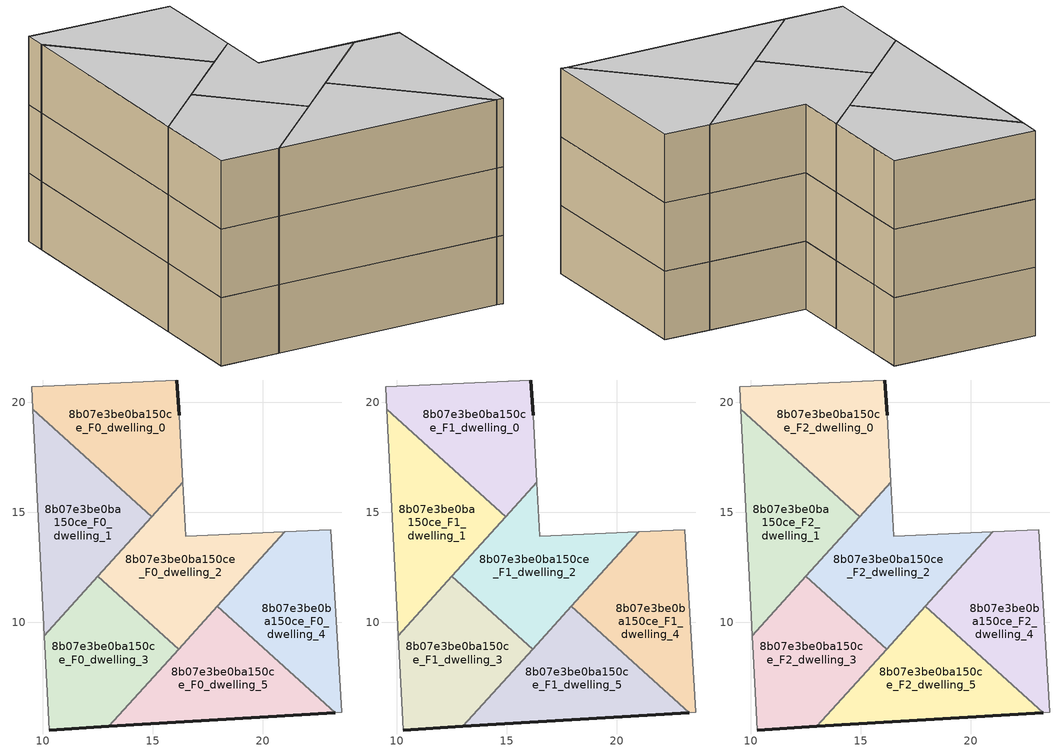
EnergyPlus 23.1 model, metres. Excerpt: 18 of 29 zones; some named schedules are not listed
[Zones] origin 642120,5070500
8b07e3be0ba150ce_F0_dwelling_0
 floor ground (EU_floor_Construction): 14.95,14.8 16.36,16.37 16.19,19.42 16.09,21.02 9.49,20.72 9.54,19.68 z0
 wall outside (EU_wall_Construction): 16.09,21.02 16.19,19.42 z0:3
 wall adiabatic (EU_wall_Construction): 9.54,19.68 9.49,20.72 16.09,21.02 / 16.19,19.42 16.36,16.37 z0:3
 wall to 8b07e3be0ba150ce_F0_dwelling_1 (EU_wall_Construction): 14.95,14.8 9.54,19.68 z0:3
 wall to 8b07e3be0ba150ce_F0_dwelling_2 (EU_wall_Construction): 16.36,16.37 14.95,14.8 z0:3
8b07e3be0ba150ce_F0_dwelling_1
 floor ground (EU_floor_Construction): 10.06,9.4 14.95,14.8 9.54,19.68 z0
 wall adiabatic (EU_wall_Construction): 10.06,9.4 9.54,19.68 z0:3
 wall to 8b07e3be0ba150ce_F0_dwelling_3 (EU_wall_Construction): 12.5,12.09 10.06,9.4 z0:3
 wall to 8b07e3be0ba150ce_F0_dwelling_2 (EU_wall_Construction): 14.95,14.8 12.5,12.09 z0:3
8b07e3be0ba150ce_F0_dwelling_2
 floor ground (EU_floor_Construction): 16.17,8.77 20.99,14.11 16.49,13.91 16.36,16.37 12.5,12.09 z0
 wall to 8b07e3be0ba150ce_F0_dwelling_3 (EU_wall_Construction): 16.17,8.77 12.5,12.09 z0:3
 wall adiabatic (EU_wall_Construction): 16.36,16.37 16.49,13.91 20.99,14.11 z0:3
 wall to 8b07e3be0ba150ce_F0_dwelling_4 (EU_wall_Construction): 20.99,14.11 17.93,10.72 z0:3
 wall to 8b07e3be0ba150ce_F0_dwelling_5 (EU_wall_Construction): 17.93,10.72 16.17,8.77 z0:3
8b07e3be0ba150ce_F0_dwelling_3
 floor ground (EU_floor_Construction): 13.01,5.27 16.17,8.77 12.5,12.09 10.06,9.4 10.28,5.11 z0
 wall outside (EU_wall_Construction): 13.01,5.27 10.28,5.11 z0:3
 wall adiabatic (EU_wall_Construction): 10.28,5.11 10.06,9.4 z0:3
 wall to 8b07e3be0ba150ce_F0_dwelling_5 (EU_wall_Construction): 16.17,8.77 13.01,5.27 z0:3
8b07e3be0ba150ce_F0_dwelling_4
 floor ground (EU_floor_Construction): 23.59,5.9 23.1,14.21 20.99,14.11 17.93,10.72 23.29,5.89 z0
 wall to 8b07e3be0ba150ce_F0_dwelling_5 (EU_wall_Construction): 23.29,5.89 17.93,10.72 z0:3
 wall adiabatic (EU_wall_Construction): 20.99,14.11 23.1,14.21 23.59,5.9 23.29,5.89 z0:3
8b07e3be0ba150ce_F0_dwelling_5
 floor ground (EU_floor_Construction): 23.29,5.89 17.93,10.72 13.01,5.27 z0
 wall outside (EU_wall_Construction): 23.29,5.89 13.01,5.27 z0:3
8b07e3be0ba150ce_F1_dwelling_0
 floor to 8b07e3be0ba150ce_F0_dwelling_0 (EU_floor_Construction): 14.95,14.8 16.36,16.37 16.19,19.42 16.09,21.02 9.49,20.72 9.54,19.68 z3
 wall outside (EU_wall_Construction): 16.09,21.02 16.19,19.42 z3:6
 wall adiabatic (EU_wall_Construction): 9.54,19.68 9.49,20.72 16.09,21.02 / 16.19,19.42 16.36,16.37 z3:6
 wall to 8b07e3be0ba150ce_F1_dwelling_1 (EU_wall_Construction): 14.95,14.8 9.54,19.68 z3:6
 wall to 8b07e3be0ba150ce_F1_dwelling_2 (EU_wall_Construction): 16.36,16.37 14.95,14.8 z3:6
8b07e3be0ba150ce_F1_dwelling_1
 floor to 8b07e3be0ba150ce_F0_dwelling_1 (EU_floor_Construction): 10.06,9.4 14.95,14.8 9.54,19.68 z3
 wall adiabatic (EU_wall_Construction): 10.06,9.4 9.54,19.68 z3:6
 wall to 8b07e3be0ba150ce_F1_dwelling_3 (EU_wall_Construction): 12.5,12.09 10.06,9.4 z3:6
 wall to 8b07e3be0ba150ce_F1_dwelling_2 (EU_wall_Construction): 14.95,14.8 12.5,12.09 z3:6
8b07e3be0ba150ce_F1_dwelling_2
 floor to 8b07e3be0ba150ce_F0_dwelling_2 (EU_floor_Construction): 16.17,8.77 20.99,14.11 16.49,13.91 16.36,16.37 12.5,12.09 z3
 wall to 8b07e3be0ba150ce_F1_dwelling_3 (EU_wall_Construction): 16.17,8.77 12.5,12.09 z3:6
 wall adiabatic (EU_wall_Construction): 16.36,16.37 16.49,13.91 20.99,14.11 z3:6
 wall to 8b07e3be0ba150ce_F1_dwelling_4 (EU_wall_Construction): 20.99,14.11 17.93,10.72 z3:6
 wall to 8b07e3be0ba150ce_F1_dwelling_5 (EU_wall_Construction): 17.93,10.72 16.17,8.77 z3:6
8b07e3be0ba150ce_F1_dwelling_3
 floor to 8b07e3be0ba150ce_F0_dwelling_3 (EU_floor_Construction): 13.01,5.27 16.17,8.77 12.5,12.09 10.06,9.4 10.28,5.11 z3
 wall outside (EU_wall_Construction): 13.01,5.27 10.28,5.11 z3:6
 wall adiabatic (EU_wall_Construction): 10.28,5.11 10.06,9.4 z3:6
 wall to 8b07e3be0ba150ce_F1_dwelling_5 (EU_wall_Construction): 16.17,8.77 13.01,5.27 z3:6
8b07e3be0ba150ce_F1_dwelling_4
 floor to 8b07e3be0ba150ce_F0_dwelling_4 (EU_floor_Construction): 23.59,5.9 23.1,14.21 20.99,14.11 17.93,10.72 23.29,5.89 z3
 wall to 8b07e3be0ba150ce_F1_dwelling_5 (EU_wall_Construction): 23.29,5.89 17.93,10.72 z3:6
 wall adiabatic (EU_wall_Construction): 20.99,14.11 23.1,14.21 23.59,5.9 23.29,5.89 z3:6
8b07e3be0ba150ce_F1_dwelling_5
 floor to 8b07e3be0ba150ce_F0_dwelling_5 (EU_floor_Construction): 23.29,5.89 17.93,10.72 13.01,5.27 z3
 wall outside (EU_wall_Construction): 23.29,5.89 13.01,5.27 z3:6
8b07e3be0ba150ce_F2_dwelling_0
 floor to 8b07e3be0ba150ce_F1_dwelling_0 (EU_floor_Construction): 14.95,14.8 16.36,16.37 16.19,19.42 16.09,21.02 9.49,20.72 9.54,19.68 z6
 wall outside (EU_wall_Construction): 16.09,21.02 16.19,19.42 z6:9
 wall adiabatic (EU_wall_Construction): 9.54,19.68 9.49,20.72 16.09,21.02 / 16.19,19.42 16.36,16.37 z6:9
 wall to 8b07e3be0ba150ce_F2_dwelling_1 (EU_wall_Construction): 14.95,14.8 9.54,19.68 z6:9
 wall to 8b07e3be0ba150ce_F2_dwelling_2 (EU_wall_Construction): 16.36,16.37 14.95,14.8 z6:9
 ceiling to 8b07e3be0ba150ce_F3_dwelling_0 (EU_floor_Construction): 16.09,21.02 16.19,19.42 16.36,16.37 14.95,14.8 9.54,19.68 9.49,20.72 z9
8b07e3be0ba150ce_F2_dwelling_1
 floor to 8b07e3be0ba150ce_F1_dwelling_1 (EU_floor_Construction): 10.06,9.4 14.95,14.8 9.54,19.68 z6
 wall adiabatic (EU_wall_Construction): 10.06,9.4 9.54,19.68 z6:9
 wall to 8b07e3be0ba150ce_F2_dwelling_3 (EU_wall_Construction): 12.5,12.09 10.06,9.4 z6:9
 wall to 8b07e3be0ba150ce_F2_dwelling_2 (EU_wall_Construction): 14.95,14.8 12.5,12.09 z6:9
 ceiling to 8b07e3be0ba150ce_F3_dwelling_1 (EU_floor_Construction): 14.95,14.8 10.06,9.4 9.54,19.68 z9
8b07e3be0ba150ce_F2_dwelling_2
 floor to 8b07e3be0ba150ce_F1_dwelling_2 (EU_floor_Construction): 16.17,8.77 20.99,14.11 16.49,13.91 16.36,16.37 12.5,12.09 z6
 wall to 8b07e3be0ba150ce_F2_dwelling_3 (EU_wall_Construction): 16.17,8.77 12.5,12.09 z6:9
 wall adiabatic (EU_wall_Construction): 16.36,16.37 16.49,13.91 20.99,14.11 z6:9
 wall to 8b07e3be0ba150ce_F2_dwelling_4 (EU_wall_Construction): 20.99,14.11 17.93,10.72 z6:9
 wall to 8b07e3be0ba150ce_F2_dwelling_5 (EU_wall_Construction): 17.93,10.72 16.17,8.77 z6:9
 ceiling to 8b07e3be0ba150ce_F3_dwelling_2 (EU_floor_Construction): 20.99,14.11 16.17,8.77 12.5,12.09 16.36,16.37 16.49,13.91 z9
8b07e3be0ba150ce_F2_dwelling_3
 floor to 8b07e3be0ba150ce_F1_dwelling_3 (EU_floor_Construction): 13.01,5.27 16.17,8.77 12.5,12.09 10.06,9.4 10.28,5.11 z6
 wall outside (EU_wall_Construction): 13.01,5.27 10.28,5.11 z6:9
 wall adiabatic (EU_wall_Construction): 10.28,5.11 10.06,9.4 z6:9
 wall to 8b07e3be0ba150ce_F2_dwelling_5 (EU_wall_Construction): 16.17,8.77 13.01,5.27 z6:9
 ceiling to 8b07e3be0ba150ce_F3_dwelling_3 (EU_floor_Construction): 16.17,8.77 13.01,5.27 10.28,5.11 10.06,9.4 12.5,12.09 z9
8b07e3be0ba150ce_F2_dwelling_4
 floor to 8b07e3be0ba150ce_F1_dwelling_4 (EU_floor_Construction): 23.59,5.9 23.1,14.21 20.99,14.11 17.93,10.72 23.29,5.89 z6
 wall to 8b07e3be0ba150ce_F2_dwelling_5 (EU_wall_Construction): 23.29,5.89 17.93,10.72 z6:9
 wall adiabatic (EU_wall_Construction): 20.99,14.11 23.1,14.21 23.59,5.9 23.29,5.89 z6:9
 ceiling to 8b07e3be0ba150ce_F3_dwelling_4 (EU_floor_Construction): 23.1,14.21 23.59,5.9 23.29,5.89 17.93,10.72 20.99,14.11 z9
8b07e3be0ba150ce_F2_dwelling_5
 floor to 8b07e3be0ba150ce_F1_dwelling_5 (EU_floor_Construction): 23.29,5.89 17.93,10.72 13.01,5.27 z6
 wall outside (EU_wall_Construction): 23.29,5.89 13.01,5.27 z6:9
 ceiling to 8b07e3be0ba150ce_F3_dwelling_5 (EU_floor_Construction): 23.29,5.89 13.01,5.27 17.93,10.72 z9
[Building]
EU S2 Campaign: North Axis=0; Terrain=City; Solar Distribution=FullExterior
[Site:Location]
Lyon-Bron: Latitude=45.75; Longitude=5; Time Zone=1; Elevation=198
[SizingPeriod:WeatherFileDays]
AnnualSizingPeriod: Begin Month=1; Begin Day of Month=1; End Month=12; End Day of Month=31; Day of Week for Start Day=Monday; Use Weather File Daylight Saving Period=No; Use Weather File Rain and Snow Indicators=No
[MATERIAL]
EU_InternalMass_Material: Roughness=MediumRough; Thickness=0.1; Conductivity=1; Density=1800; Specific Heat=900; Thermal Absorptance=0.9; Solar Absorptance=0.7; Visible Absorptance=0.7
[MATERIAL:NOMASS] Roughness=MediumRough; Thermal Absorptance=0.9; Solar Absorptance=0.7; Visible Absorptance=0.7
Name | Thermal Resistance
EU_wall_NoMass | 0.776494
EU_floor_NoMass | 0.421597
[CONSTRUCTION]
EU_wall_Construction: EU_wall_NoMass
EU_floor_Construction: EU_floor_NoMass
EU_InternalMass_Construction: EU_InternalMass_Material
[ZONE] Type=1; Multiplier=1; Ceiling Height=autocalculate; Floor Area=autocalculate; Part of Total Floor Area=Yes
Name | Volume
8b07e3be0ba150ce_F0_dwelling_0; 8b07e3be0ba150ce_F1_dwelling_0; 8b07e3be0ba150ce_F2_dwelling_0; 8b07e3be0ba150ce_F0_dwelling_3; 8b07e3be0ba150ce_F1_dwelling_3; 8b07e3be0ba150ce_F2_dwelling_3 | 79.5601
8b07e3be0ba150ce_F0_dwelling_1; 8b07e3be0ba150ce_F1_dwelling_1; 8b07e3be0ba150ce_F2_dwelling_1 | 79.5645
8b07e3be0ba150ce_F0_dwelling_2; 8b07e3be0ba150ce_F1_dwelling_2; 8b07e3be0ba150ce_F2_dwelling_2 | 79.5688
8b07e3be0ba150ce_F0_dwelling_4; 8b07e3be0ba150ce_F1_dwelling_4; 8b07e3be0ba150ce_F2_dwelling_4 | 79.5674
8b07e3be0ba150ce_F0_dwelling_5; 8b07e3be0ba150ce_F1_dwelling_5; 8b07e3be0ba150ce_F2_dwelling_5 | 79.574
[INTERNALMASS] Construction=EU_InternalMass_Construction
Name | Zone or ZoneList | Surface Area
8b07e3be0ba150ce_F0_dwelling_0_EU_InternalMass | 8b07e3be0ba150ce_F0_dwelling_0 | 26.5193
8b07e3be0ba150ce_F0_dwelling_1_EU_InternalMass | 8b07e3be0ba150ce_F0_dwelling_1 | 26.5198
8b07e3be0ba150ce_F0_dwelling_2_EU_InternalMass | 8b07e3be0ba150ce_F0_dwelling_2 | 26.5236
8b07e3be0ba150ce_F0_dwelling_3_EU_InternalMass | 8b07e3be0ba150ce_F0_dwelling_3 | 26.5206
8b07e3be0ba150ce_F0_dwelling_4_EU_InternalMass | 8b07e3be0ba150ce_F0_dwelling_4 | 26.5227
8b07e3be0ba150ce_F0_dwelling_5_EU_InternalMass | 8b07e3be0ba150ce_F0_dwelling_5 | 26.5239
8b07e3be0ba150ce_F1_dwelling_0_EU_InternalMass | 8b07e3be0ba150ce_F1_dwelling_0 | 26.5193
8b07e3be0ba150ce_F1_dwelling_1_EU_InternalMass | 8b07e3be0ba150ce_F1_dwelling_1 | 26.5198
8b07e3be0ba150ce_F1_dwelling_2_EU_InternalMass | 8b07e3be0ba150ce_F1_dwelling_2 | 26.5236
8b07e3be0ba150ce_F1_dwelling_3_EU_InternalMass | 8b07e3be0ba150ce_F1_dwelling_3 | 26.5206
8b07e3be0ba150ce_F1_dwelling_4_EU_InternalMass | 8b07e3be0ba150ce_F1_dwelling_4 | 26.5227
8b07e3be0ba150ce_F1_dwelling_5_EU_InternalMass | 8b07e3be0ba150ce_F1_dwelling_5 | 26.5239
8b07e3be0ba150ce_F2_dwelling_0_EU_InternalMass | 8b07e3be0ba150ce_F2_dwelling_0 | 26.5193
8b07e3be0ba150ce_F2_dwelling_1_EU_InternalMass | 8b07e3be0ba150ce_F2_dwelling_1 | 26.5198
8b07e3be0ba150ce_F2_dwelling_2_EU_InternalMass | 8b07e3be0ba150ce_F2_dwelling_2 | 26.5236
8b07e3be0ba150ce_F2_dwelling_3_EU_InternalMass | 8b07e3be0ba150ce_F2_dwelling_3 | 26.5206
8b07e3be0ba150ce_F2_dwelling_4_EU_InternalMass | 8b07e3be0ba150ce_F2_dwelling_4 | 26.5227
8b07e3be0ba150ce_F2_dwelling_5_EU_InternalMass | 8b07e3be0ba150ce_F2_dwelling_5 | 26.5239
[OTHEREQUIPMENT] Fuel Type=Electricity; Design Level Calculation Method=Watts/Area; Power per Zone Floor Area=1; Fraction Latent=0; Fraction Radiant=0; Fraction Lost=0; Carbon Dioxide Generation Rate=0; EndUse Subcategory=EU_Step8_InternalGains
Name | Zone or ZoneList or Space or SpaceList | Schedule
EU_Step8_InternalGain_8b07e3be0ba150ce_F0_dwelling_0_f000 | 8b07e3be0ba150ce_F0_dwelling_0 | EU_Step8_GainSchedule_8b07e3be0ba150ce_F0_dwelling_0_f000
EU_Step8_InternalGain_8b07e3be0ba150ce_F0_dwelling_1_f000 | 8b07e3be0ba150ce_F0_dwelling_1 | EU_Step8_GainSchedule_8b07e3be0ba150ce_F0_dwelling_1_f000
EU_Step8_InternalGain_8b07e3be0ba150ce_F0_dwelling_2_f000 | 8b07e3be0ba150ce_F0_dwelling_2 | EU_Step8_GainSchedule_8b07e3be0ba150ce_F0_dwelling_2_f000
EU_Step8_InternalGain_8b07e3be0ba150ce_F0_dwelling_3_f000 | 8b07e3be0ba150ce_F0_dwelling_3 | EU_Step8_GainSchedule_8b07e3be0ba150ce_F0_dwelling_3_f000
EU_Step8_InternalGain_8b07e3be0ba150ce_F0_dwelling_4_f000 | 8b07e3be0ba150ce_F0_dwelling_4 | EU_Step8_GainSchedule_8b07e3be0ba150ce_F0_dwelling_4_f000
EU_Step8_InternalGain_8b07e3be0ba150ce_F0_dwelling_5_f000 | 8b07e3be0ba150ce_F0_dwelling_5 | EU_Step8_GainSchedule_8b07e3be0ba150ce_F0_dwelling_5_f000
EU_Step8_InternalGain_8b07e3be0ba150ce_F1_dwelling_0_f000 | 8b07e3be0ba150ce_F1_dwelling_0 | EU_Step8_GainSchedule_8b07e3be0ba150ce_F1_dwelling_0_f000
EU_Step8_InternalGain_8b07e3be0ba150ce_F1_dwelling_1_f000 | 8b07e3be0ba150ce_F1_dwelling_1 | EU_Step8_GainSchedule_8b07e3be0ba150ce_F1_dwelling_1_f000
EU_Step8_InternalGain_8b07e3be0ba150ce_F1_dwelling_2_f000 | 8b07e3be0ba150ce_F1_dwelling_2 | EU_Step8_GainSchedule_8b07e3be0ba150ce_F1_dwelling_2_f000
EU_Step8_InternalGain_8b07e3be0ba150ce_F1_dwelling_3_f000 | 8b07e3be0ba150ce_F1_dwelling_3 | EU_Step8_GainSchedule_8b07e3be0ba150ce_F1_dwelling_3_f000
EU_Step8_InternalGain_8b07e3be0ba150ce_F1_dwelling_4_f000 | 8b07e3be0ba150ce_F1_dwelling_4 | EU_Step8_GainSchedule_8b07e3be0ba150ce_F1_dwelling_4_f000
EU_Step8_InternalGain_8b07e3be0ba150ce_F1_dwelling_5_f000 | 8b07e3be0ba150ce_F1_dwelling_5 | EU_Step8_GainSchedule_8b07e3be0ba150ce_F1_dwelling_5_f000
EU_Step8_InternalGain_8b07e3be0ba150ce_F2_dwelling_0_f000 | 8b07e3be0ba150ce_F2_dwelling_0 | EU_Step8_GainSchedule_8b07e3be0ba150ce_F2_dwelling_0_f000
EU_Step8_InternalGain_8b07e3be0ba150ce_F2_dwelling_1_f000 | 8b07e3be0ba150ce_F2_dwelling_1 | EU_Step8_GainSchedule_8b07e3be0ba150ce_F2_dwelling_1_f000
EU_Step8_InternalGain_8b07e3be0ba150ce_F2_dwelling_2_f000 | 8b07e3be0ba150ce_F2_dwelling_2 | EU_Step8_GainSchedule_8b07e3be0ba150ce_F2_dwelling_2_f000
EU_Step8_InternalGain_8b07e3be0ba150ce_F2_dwelling_3_f000 | 8b07e3be0ba150ce_F2_dwelling_3 | EU_Step8_GainSchedule_8b07e3be0ba150ce_F2_dwelling_3_f000
EU_Step8_InternalGain_8b07e3be0ba150ce_F2_dwelling_4_f000 | 8b07e3be0ba150ce_F2_dwelling_4 | EU_Step8_GainSchedule_8b07e3be0ba150ce_F2_dwelling_4_f000
EU_Step8_InternalGain_8b07e3be0ba150ce_F2_dwelling_5_f000 | 8b07e3be0ba150ce_F2_dwelling_5 | EU_Step8_GainSchedule_8b07e3be0ba150ce_F2_dwelling_5_f000
[ZONEVENTILATION:DESIGNFLOWRATE] Schedule=EU_AlwaysOn; Design Flow Rate Calculation Method=AirChanges/Hour; Air Changes per Hour=0.693814; Ventilation Type=Natural; Fan Pressure Rise=0; Fan Total Efficiency=1; Constant Term Coefficient=1; Temperature Term Coefficient=0; Velocity Term Coefficient=0; Velocity Squared Term Coefficient=0; Minimum Indoor Temperature=-100; Maximum Indoor Temperature=100; Delta Temperature=-100; Minimum Outdoor Temperature=-100; Maximum Outdoor Temperature=100; Maximum Wind Speed=40
Name | Zone or ZoneList or Space or SpaceList
EU_ConstantAir_8b07e3be0ba150ce_F0_dwelling_0 | 8b07e3be0ba150ce_F0_dwelling_0
EU_ConstantAir_8b07e3be0ba150ce_F0_dwelling_1 | 8b07e3be0ba150ce_F0_dwelling_1
EU_ConstantAir_8b07e3be0ba150ce_F0_dwelling_2 | 8b07e3be0ba150ce_F0_dwelling_2
EU_ConstantAir_8b07e3be0ba150ce_F0_dwelling_3 | 8b07e3be0ba150ce_F0_dwelling_3
EU_ConstantAir_8b07e3be0ba150ce_F0_dwelling_4 | 8b07e3be0ba150ce_F0_dwelling_4
EU_ConstantAir_8b07e3be0ba150ce_F0_dwelling_5 | 8b07e3be0ba150ce_F0_dwelling_5
EU_ConstantAir_8b07e3be0ba150ce_F1_dwelling_0 | 8b07e3be0ba150ce_F1_dwelling_0
EU_ConstantAir_8b07e3be0ba150ce_F1_dwelling_1 | 8b07e3be0ba150ce_F1_dwelling_1
EU_ConstantAir_8b07e3be0ba150ce_F1_dwelling_2 | 8b07e3be0ba150ce_F1_dwelling_2
EU_ConstantAir_8b07e3be0ba150ce_F1_dwelling_3 | 8b07e3be0ba150ce_F1_dwelling_3
EU_ConstantAir_8b07e3be0ba150ce_F1_dwelling_4 | 8b07e3be0ba150ce_F1_dwelling_4
EU_ConstantAir_8b07e3be0ba150ce_F1_dwelling_5 | 8b07e3be0ba150ce_F1_dwelling_5
EU_ConstantAir_8b07e3be0ba150ce_F2_dwelling_0 | 8b07e3be0ba150ce_F2_dwelling_0
EU_ConstantAir_8b07e3be0ba150ce_F2_dwelling_1 | 8b07e3be0ba150ce_F2_dwelling_1
EU_ConstantAir_8b07e3be0ba150ce_F2_dwelling_2 | 8b07e3be0ba150ce_F2_dwelling_2
EU_ConstantAir_8b07e3be0ba150ce_F2_dwelling_3 | 8b07e3be0ba150ce_F2_dwelling_3
EU_ConstantAir_8b07e3be0ba150ce_F2_dwelling_4 | 8b07e3be0ba150ce_F2_dwelling_4
EU_ConstantAir_8b07e3be0ba150ce_F2_dwelling_5 | 8b07e3be0ba150ce_F2_dwelling_5
[HVACTEMPLATE:THERMOSTAT] Constant Heating Setpoint=20; Constant Cooling Setpoint=50
EU_HeatOnly_8b07e3be0ba150ce_F0_dwelling_0; EU_HeatOnly_8b07e3be0ba150ce_F0_dwelling_1; EU_HeatOnly_8b07e3be0ba150ce_F0_dwelling_2; EU_HeatOnly_8b07e3be0ba150ce_F0_dwelling_3; EU_HeatOnly_8b07e3be0ba150ce_F0_dwelling_4; EU_HeatOnly_8b07e3be0ba150ce_F0_dwelling_5; EU_HeatOnly_8b07e3be0ba150ce_F1_dwelling_0; EU_HeatOnly_8b07e3be0ba150ce_F1_dwelling_1; EU_HeatOnly_8b07e3be0ba150ce_F1_dwelling_2; EU_HeatOnly_8b07e3be0ba150ce_F1_dwelling_3; EU_HeatOnly_8b07e3be0ba150ce_F1_dwelling_4; EU_HeatOnly_8b07e3be0ba150ce_F1_dwelling_5; EU_HeatOnly_8b07e3be0ba150ce_F2_dwelling_0; EU_HeatOnly_8b07e3be0ba150ce_F2_dwelling_1; EU_HeatOnly_8b07e3be0ba150ce_F2_dwelling_2; EU_HeatOnly_8b07e3be0ba150ce_F2_dwelling_3; EU_HeatOnly_8b07e3be0ba150ce_F2_dwelling_4; EU_HeatOnly_8b07e3be0ba150ce_F2_dwelling_5; EU_HeatOnly_8b07e3be0ba150ce_F3_dwelling_0; EU_HeatOnly_8b07e3be0ba150ce_F3_dwelling_1; EU_HeatOnly_8b07e3be0ba150ce_F3_dwelling_2; EU_HeatOnly_8b07e3be0ba150ce_F3_dwelling_3; EU_HeatOnly_8b07e3be0ba150ce_F3_dwelling_4; EU_HeatOnly_8b07e3be0ba150ce_F3_dwelling_5; EU_HeatOnly_8b07e3be0ba150ce_F4_dwelling_0; EU_HeatOnly_8b07e3be0ba150ce_F4_dwelling_1; EU_HeatOnly_8b07e3be0ba150ce_F4_dwelling_2; EU_HeatOnly_8b07e3be0ba150ce_F4_dwelling_3; EU_HeatOnly_8b07e3be0ba150ce_F4_dwelling_4
[HVACTEMPLATE:ZONE:IDEALLOADSAIRSYSTEM]
8b07e3be0ba150ce_F0_dwelling_0: Template Thermostat=EU_HeatOnly_8b07e3be0ba150ce_F0_dwelling_0; System Availability Schedule=EU_AlwaysOn; Maximum Heating Supply Air Temperature=50; Minimum Cooling Supply Air Temperature=13; Maximum Heating Supply Air Humidity Ratio=0.0156; Minimum Cooling Supply Air Humidity Ratio=0.0077; Heating Limit=NoLimit; Cooling Limit=NoLimit; Heating Availability Schedule=EU_AlwaysOn; Cooling Availability Schedule=EU_CoolingOff; Dehumidification Control Type=ConstantSensibleHeatRatio; Cooling Sensible Heat Ratio=0.7; Dehumidification Setpoint=60; Humidification Control Type=None; Humidification Setpoint=30; Outdoor Air Method=None; Outdoor Air Flow Rate per Person=0.00944; Outdoor Air Flow Rate per Zone Floor Area=0; Outdoor Air Flow Rate per Zone=0; Demand Controlled Ventilation Type=None; Outdoor Air Economizer Type=NoEconomizer; Heat Recovery Type=None; Sensible Heat Recovery Effectiveness=0.7; Latent Heat Recovery Effectiveness=0.65
